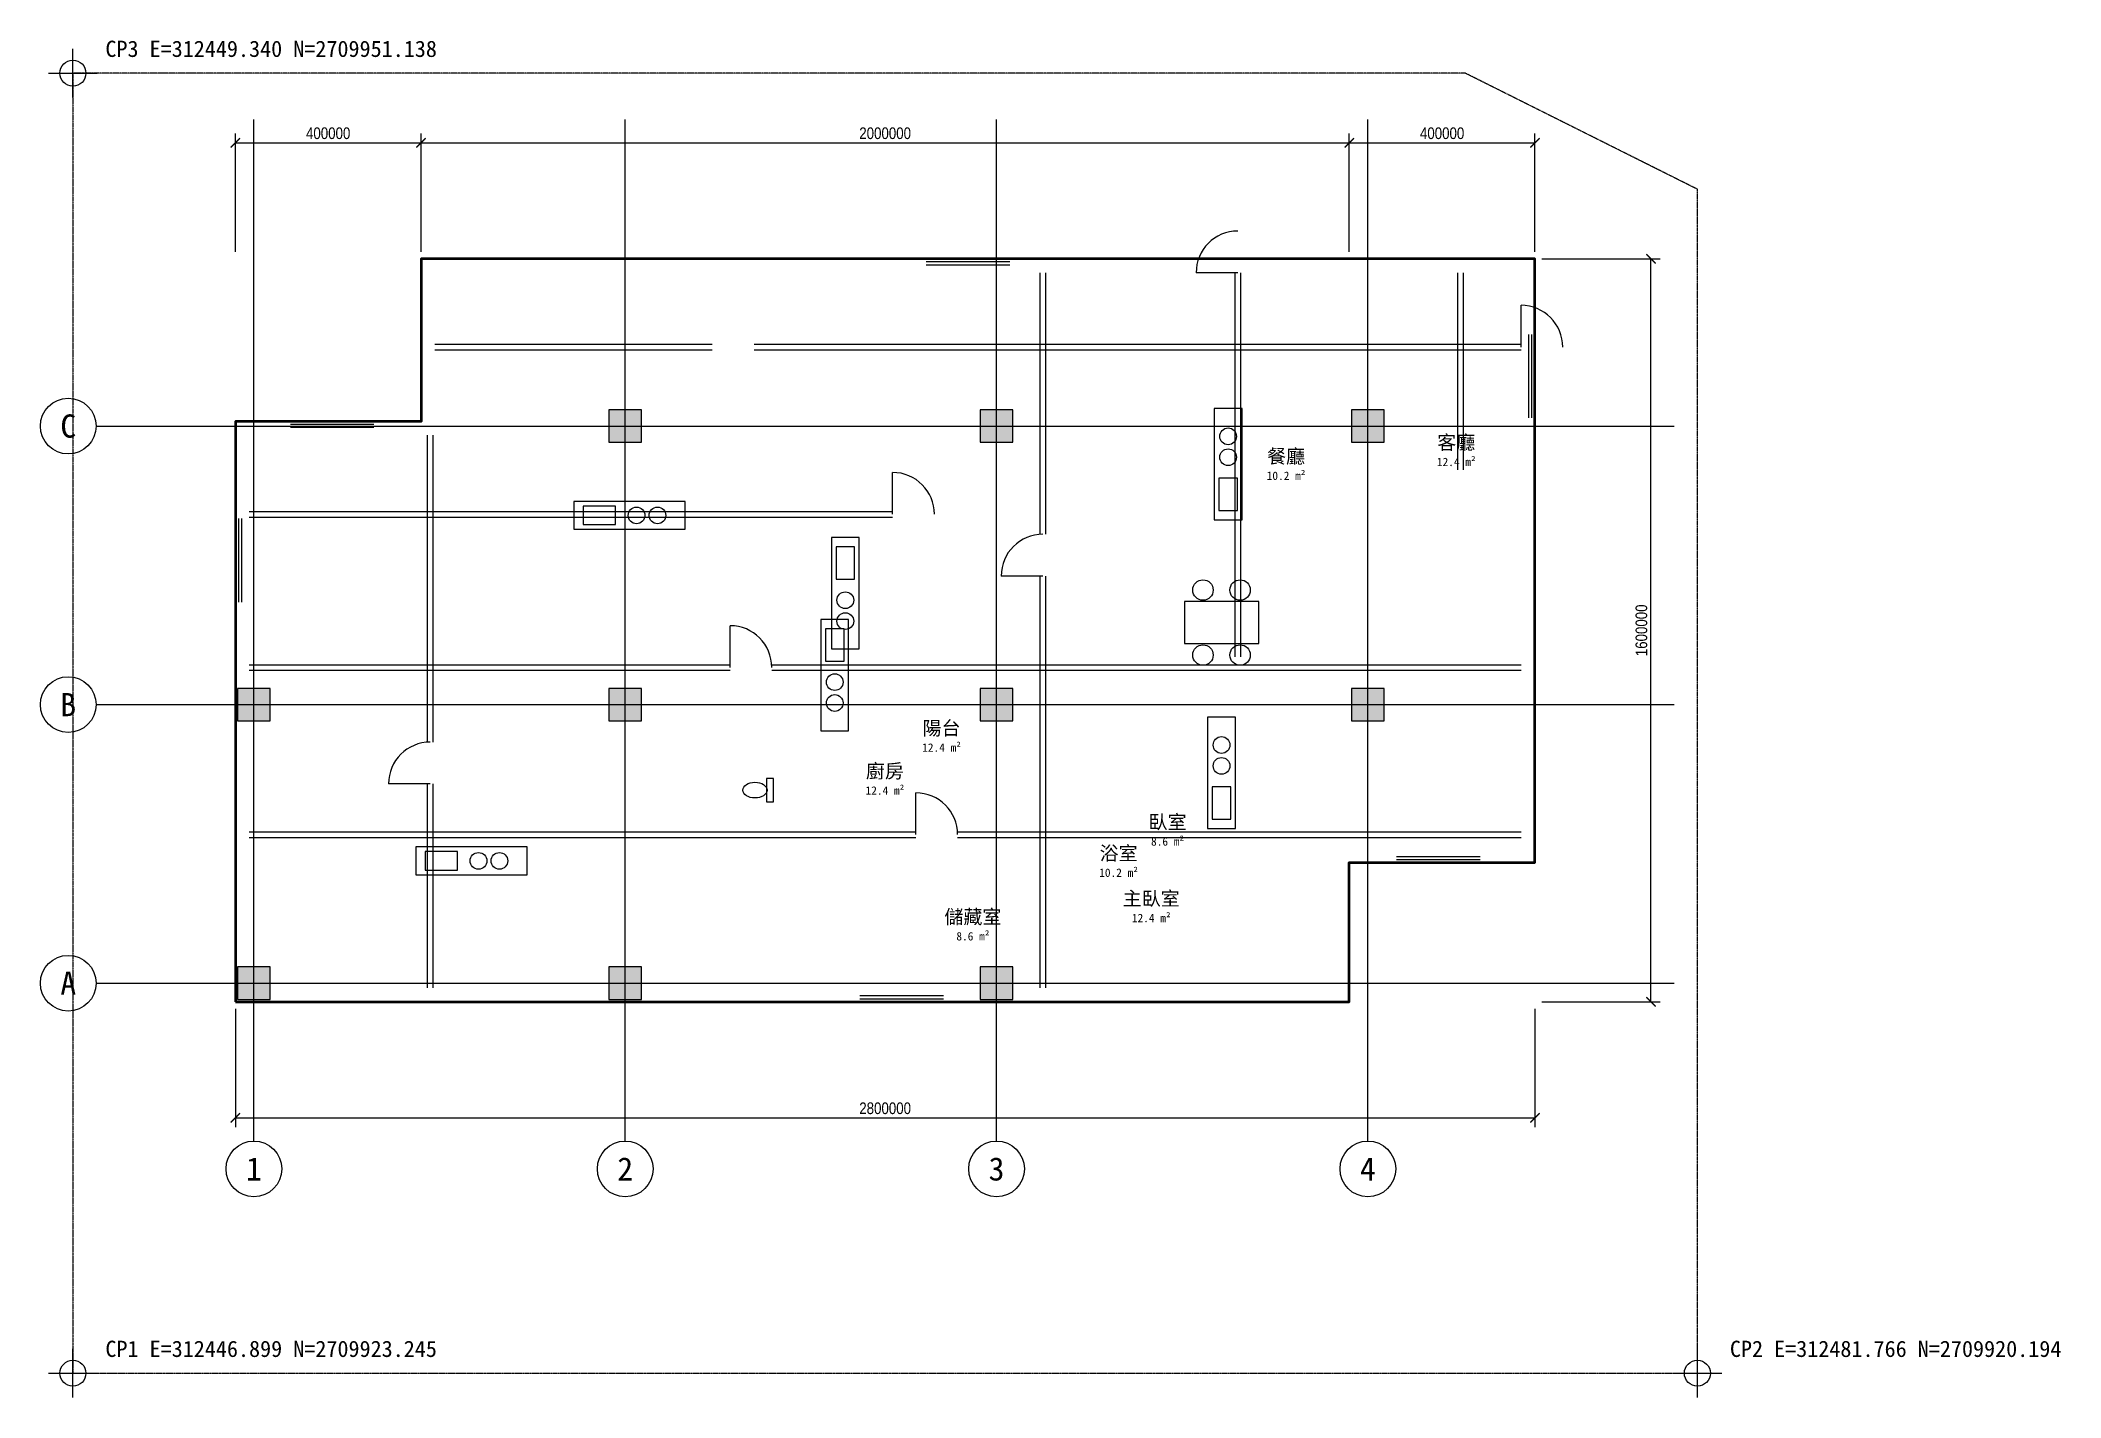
# Model space of a CAD drawing. Header units: metres. Extents: x -3200 to 40325, y -7525 to 21706.
import ezdxf
from ezdxf.enums import TextEntityAlignment as Align

# ---------------------------------------------------------------- set-up
doc = ezdxf.new("R2010")
doc.units = ezdxf.units.M
doc.linetypes.add('CENTER', pattern=[5.08, 3.175, -0.635, 0.635, -0.635])
doc.linetypes.add('PHANTOM', pattern=[6.35, 3.175, -0.635, 0.635, -0.635, 0.635, -0.635])
for name, color, linetype in [('A-DIMS', 2, 'Continuous'), ('A-DOOR', 4, 'Continuous'), ('A-FURN', 8, 'Continuous'), ('A-TEXT', 7, 'Continuous'), ('A-WALL-INT', 3, 'Continuous'), ('A-WIND', 5, 'Continuous'), ('C-CTRL', 6, 'Continuous'), ('C-PROP', 6, 'Continuous'), ('S-COLS', 8, 'Continuous'), ('S-GRID', 1, 'Continuous'), ('S-GRID-IDEN', 1, 'Continuous')]:
    doc.layers.add(name, color=color, linetype=linetype)
doc.layers.add('A-WALL', color=7, linetype='Continuous', lineweight=50)
doc.styles.add('OpenSans', font='OpenSans-Regular.ttf')
doc.styles.add('OpenSansCondensed-Light', font='OpenSansCondensed-Light.ttf')
doc.dimstyles.new('EZDXF', dxfattribs={"dimtxt": 0.25, "dimasz": 0.175, "dimexe": 0.375, "dimexo": 0.125, "dimgap": 0.1, "dimtad": 1, "dimlfac": 100, "dimzin": 12, "dimdsep": 46, "dimtxsty": 'OpenSansCondensed-Light', "dimblk": 'ARCHTICK', "dimcen": 2.5, "dimazin": 3, "dimtfac": 0.5, "dimtmove": 2, "dimatfit": 3})

# ---------------------------------------------------------------- blocks, each defined once
blk = doc.blocks.new('FN_KITCHEN')
for points in [[(0, 0), (2400, 0), (2400, 600), (0, 600)], [(1500, 100), (2200, 100), (2200, 500), (1500, 500)]]:
    blk.add_lwpolyline(points, close=True)
for centre in [(600, 300), (1050, 300)]:
    blk.add_circle(centre, 180)
blk = doc.blocks.new('FN_TABLE')
blk.add_lwpolyline([(0, 0), (1600, 0), (1600, 900), (0, 900)], close=True)
for centre in [(400, 1150), (1200, 1150), (400, -250), (1200, -250)]:
    blk.add_circle(centre, 220)
blk = doc.blocks.new('FN_WC')
blk.add_lwpolyline([(-250, -150), (250, -150), (250, 0), (-250, 0)], close=True)
blk.add_ellipse((0, 250), major_axis=(0, 260), ratio=0.65)
blk = doc.blocks.new('_ARCHTICK')
at = {"color": 0, "linetype": 'BYBLOCK', "const_width": 0.15}
blk.add_lwpolyline([(-0.5, -0.5), (0.5, 0.5)], dxfattribs=at)

msp = doc.modelspace()

# ---------------------------------------------------------------- hatches: boundary and pattern name
at = {"layer": 'S-COLS'}
for points in [[(9050, 13050), (9750, 13050), (9750, 13750), (9050, 13750)], [(17050, 13050), (17750, 13050), (17750, 13750), (17050, 13750)], [(25050, 13050), (25750, 13050), (25750, 13750), (25050, 13750)], [(1050, 7050), (1750, 7050), (1750, 7750), (1050, 7750)], [(9050, 7050), (9750, 7050), (9750, 7750), (9050, 7750)], [(17050, 7050), (17750, 7050), (17750, 7750), (17050, 7750)], [(25050, 7050), (25750, 7050), (25750, 7750), (25050, 7750)], [(1050, 1050), (1750, 1050), (1750, 1750), (1050, 1750)], [(9050, 1050), (9750, 1050), (9750, 1750), (9050, 1750)], [(17050, 1050), (17750, 1050), (17750, 1750), (17050, 1750)]]:
    msp.add_hatch(color=8, dxfattribs=at).paths.add_polyline_path(points)

# ---------------------------------------------------------------- linework, layer by layer
at = {"layer": 'A-DOOR'}
for p, q in [((22600, 16700), (21700, 16700)), ((28700, 15100), (28700, 16000)), ((15162, 11500), (15162, 12400)), ((18400, 10170), (17500, 10170)), ((11659, 8200), (11659, 9100)), ((5200, 5693), (4300, 5693)), ((15662, 4600), (15662, 5500))]:
    msp.add_line(p, q, dxfattribs=at)
for centre, start, end in [((22600, 16700), 90, 180), ((28700, 15100), 0, 90), ((15162, 11500), 0, 90), ((18400, 10170), 90, 180), ((11659, 8200), 0, 90), ((5200, 5693), 90, 180), ((15662, 4600), 0, 90)]:
    msp.add_arc(centre, 900, start, end, dxfattribs=at)
at = {"layer": 'A-WALL'}
msp.add_lwpolyline([(1000, 1000), (25000, 1000), (25000, 4000), (29000, 4000), (29000, 17000), (5000, 17000), (5000, 13500), (1000, 13500)], close=True, dxfattribs=at)
at = {"layer": 'A-WALL-INT'}
for p, q in [((18340, 11070), (18340, 16700)), ((18460, 11070), (18460, 16700)), ((22540, 8427), (22540, 16700)), ((22660, 8427), (22660, 16700)), ((27340, 12456), (27340, 16700)), ((27460, 12456), (27460, 16700)), ((5300, 15160), (11276, 15160)), ((5300, 15040), (11276, 15040)), ((12176, 15160), (28700, 15160)), ((12176, 15040), (28700, 15040)), ((5140, 6593), (5140, 13200)), ((5260, 6593), (5260, 13200)), ((1300, 11560), (15162, 11560)), ((1300, 11440), (15162, 11440)), ((18340, 1300), (18340, 10170)), ((18460, 1300), (18460, 10170)), ((1300, 8260), (11659, 8260)), ((1300, 8140), (11659, 8140)), ((12559, 8260), (28700, 8260)), ((12559, 8140), (28700, 8140)), ((5140, 1300), (5140, 5693)), ((5260, 1300), (5260, 5693)), ((1300, 4660), (15662, 4660)), ((1300, 4540), (15662, 4540)), ((16562, 4660), (28700, 4660)), ((16562, 4540), (28700, 4540))]:
    msp.add_line(p, q, dxfattribs=at)
at = {"layer": 'A-WIND'}
for p, q in [((17685.42572, 16934), (15885.42572, 16934)), ((17685.42572, 16868), (15885.42572, 16868)), ((28868, 13575.30338), (28868, 15375.30338)), ((28934, 13575.30338), (28934, 15375.30338)), ((3986.88316, 13434), (2186.88316, 13434)), ((3986.88316, 13368), (2186.88316, 13368)), ((1066, 11408.3842), (1066, 9608.3842)), ((1132, 11408.3842), (1132, 9608.3842)), ((26018.25443, 4132), (27818.25443, 4132)), ((26018.25443, 4066), (27818.25443, 4066)), ((14455.61084, 1132), (16255.61084, 1132)), ((14455.61084, 1066), (16255.61084, 1066))]:
    msp.add_line(p, q, dxfattribs=at)
at = {"layer": 'C-CTRL'}
for p, q in [((-2500, 20475), (-2500, 21525)), ((-3025, 21000), (-1975, 21000)), ((-2500, -7525), (-2500, -6475)), ((32500, -7525), (32500, -6475)), ((-3025, -7000), (-1975, -7000)), ((31975, -7000), (33025, -7000))]:
    msp.add_line(p, q, dxfattribs=at)
for centre in [(-2500, 21000), (-2500, -7000), (32500, -7000)]:
    msp.add_circle(centre, 280, dxfattribs=at)
at = {"layer": 'C-PROP', "linetype": 'PHANTOM'}
msp.add_lwpolyline([(-2500, -7000), (32500, -7000), (32500, 18500), (27500, 21000), (-2500, 21000)], close=True, dxfattribs=at)
at = {"layer": 'S-COLS'}
for points in [[(9050, 13050), (9750, 13050), (9750, 13750), (9050, 13750)], [(17050, 13050), (17750, 13050), (17750, 13750), (17050, 13750)], [(25050, 13050), (25750, 13050), (25750, 13750), (25050, 13750)], [(1050, 7050), (1750, 7050), (1750, 7750), (1050, 7750)], [(9050, 7050), (9750, 7050), (9750, 7750), (9050, 7750)], [(17050, 7050), (17750, 7050), (17750, 7750), (17050, 7750)], [(25050, 7050), (25750, 7050), (25750, 7750), (25050, 7750)], [(1050, 1050), (1750, 1050), (1750, 1750), (1050, 1750)], [(9050, 1050), (9750, 1050), (9750, 1750), (9050, 1750)], [(17050, 1050), (17750, 1050), (17750, 1750), (17050, 1750)]]:
    msp.add_lwpolyline(points, close=True, dxfattribs=at)
at = {"layer": 'S-GRID', "linetype": 'CENTER'}
for p, q in [((1400, -2000), (1400, 20000)), ((9400, -2000), (9400, 20000)), ((17400, -2000), (17400, 20000)), ((25400, -2000), (25400, 20000)), ((-2000, 13400), (32000, 13400)), ((-2000, 7400), (32000, 7400)), ((-2000, 1400), (32000, 1400))]:
    msp.add_line(p, q, dxfattribs=at)
at = {"layer": 'S-GRID-IDEN'}
for centre in [(-2600, 13400), (-2600, 7400), (-2600, 1400), (1400, -2600), (9400, -2600), (17400, -2600), (25400, -2600)]:
    msp.add_circle(centre, 600, dxfattribs=at)

# ---------------------------------------------------------------- block references
at = {"layer": 'A-FURN'}
for name, p, rotation in [('FN_KITCHEN', (22089, 13778), 270), ('FN_KITCHEN', (10694, 11776), 180), ('FN_KITCHEN', (14442, 8599), 90), ('FN_KITCHEN', (14214, 6835), 90), ('FN_KITCHEN', (21948, 7130), 270), ('FN_WC', (12445, 5558), 90), ('FN_KITCHEN', (7289, 4334), 180)]:
    msp.add_blockref(name, p, dxfattribs=dict(at, rotation=rotation))
msp.add_blockref('FN_TABLE', (21448, 8718), dxfattribs=at)

# ---------------------------------------------------------------- texts
at = {"layer": 'A-TEXT', "style": 'OpenSans'}
for s, p in [('客廳', (27305, 13048)), ('餐廳', (23638, 12749)), ('陽台', (16215, 6895)), ('廚房', (14995, 5970)), ('臥室', (21085, 4873)), ('浴室', (20029, 4200)), ('主臥室', (20733, 3224)), ('儲藏室', (16891, 2831))]:
    msp.add_text(s, height=300, dxfattribs=at).set_placement(p, align=Align.MIDDLE_CENTER)
at = {"layer": 'A-TEXT'}
for s, p in [('12.4 m²', (27305, 12628)), ('10.2 m²', (23638, 12329)), ('12.4 m²', (16215, 6475)), ('12.4 m²', (14995, 5550)), ('8.6 m²', (21085, 4453)), ('10.2 m²', (20029, 3780)), ('12.4 m²', (20733, 2804)), ('8.6 m²', (16891, 2411))]:
    msp.add_text(s, height=180, dxfattribs=at).set_placement(p, align=Align.MIDDLE_CENTER)
at = {"layer": 'C-CTRL'}
for s, p in [('CP3 E=312449.340 N=2709951.138', (-1800, 21350)), ('CP1 E=312446.899 N=2709923.245', (-1800, -6650)), ('CP2 E=312481.766 N=2709920.194', (33200, -6650))]:
    msp.add_text(s, height=350, dxfattribs=at).set_placement(p)
at = {"layer": 'S-GRID-IDEN'}
for s, p in [('C', (-2600, 13400)), ('B', (-2600, 7400)), ('A', (-2600, 1400)), ('1', (1400, -2600)), ('2', (9400, -2600)), ('3', (17400, -2600)), ('4', (25400, -2600))]:
    msp.add_text(s, height=500, dxfattribs=at).set_placement(p, align=Align.MIDDLE_CENTER)

# ---------------------------------------------------------------- dimensions: what is measured, and where the dimension line sits
at = {"layer": 'A-DIMS'}
for base, p1, p2 in [((1000, 19500), (1000, 17000), (5000, 17000)), ((5000, 19500), (5000, 17000), (25000, 17000)), ((25000, 19500), (25000, 17000), (29000, 17000)), ((1000, -1500), (1000, 1000), (29000, 1000))]:
    msp.add_linear_dim(base=base, p1=p1, p2=p2, dimstyle='EZDXF', override={"dimtxt": 250, "dimasz": 200, "dimexe": 200, "dimexo": 150, "dimgap": 80, "dimtsz": 0}, dxfattribs=at).render()
msp.add_linear_dim(base=(31500, 1000), p1=(29000, 1000), p2=(29000, 17000), angle=90, dimstyle='EZDXF', override={"dimtxt": 250, "dimasz": 200, "dimexe": 200, "dimexo": 150, "dimgap": 80, "dimtsz": 0}, dxfattribs=at).render()

doc.saveas('drawing.dxf')
